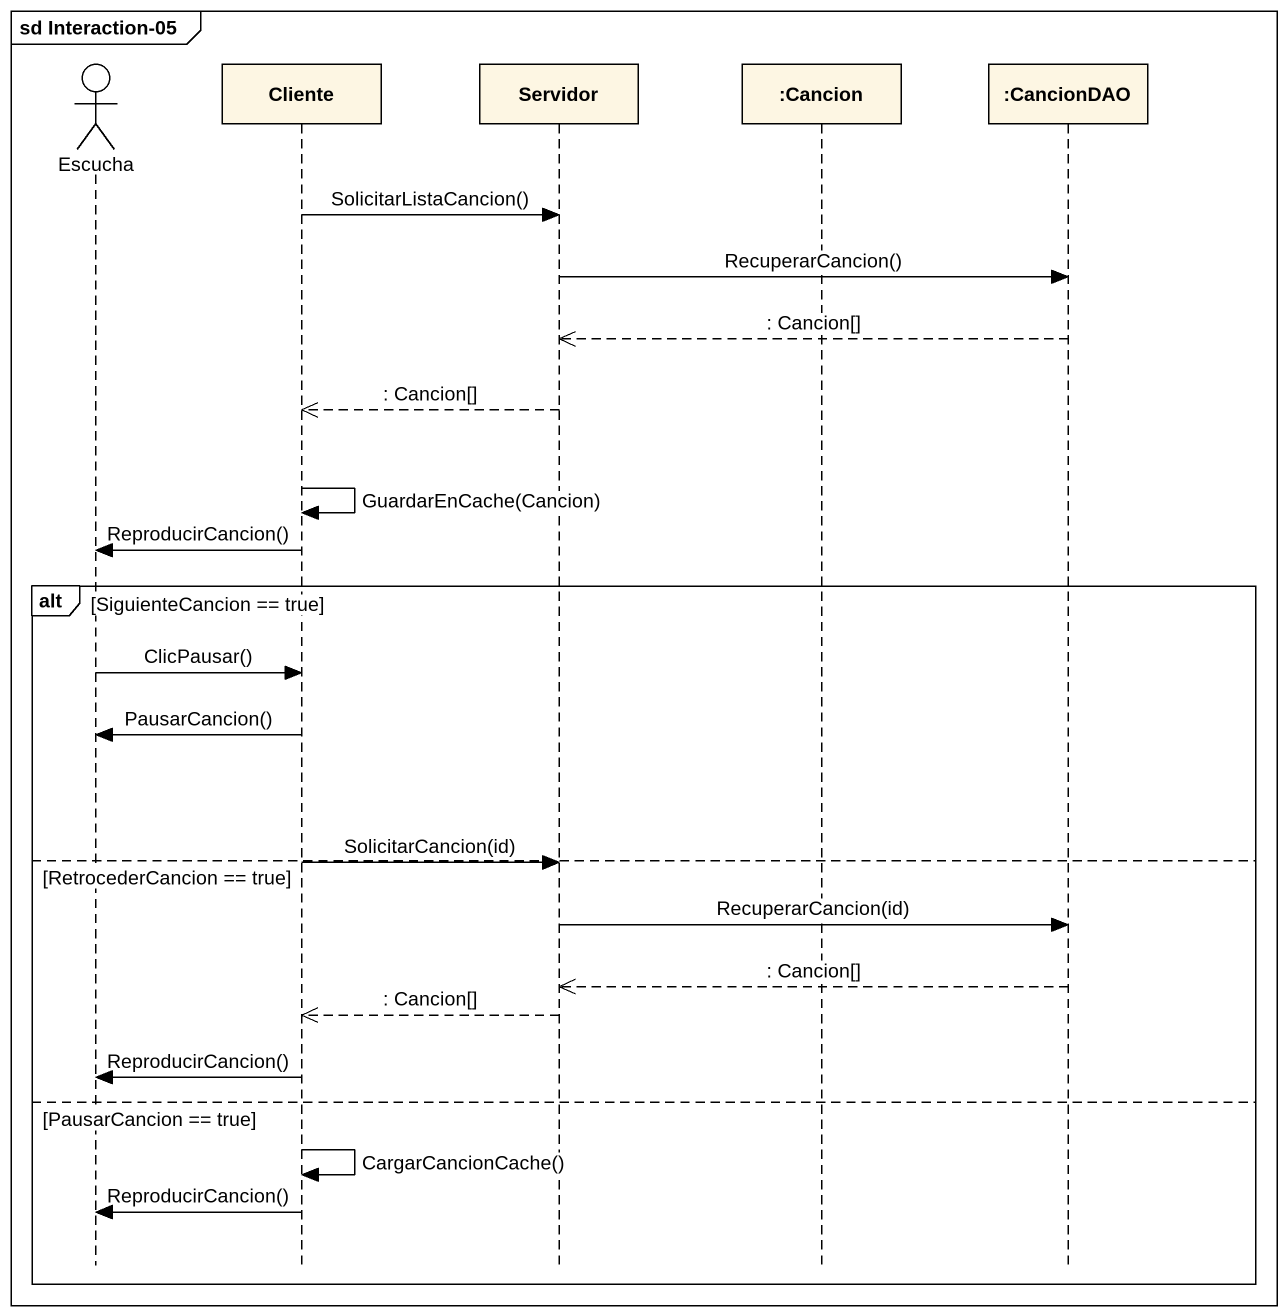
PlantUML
@startuml
mainframe sd Interaction-05
hide footbox
actor Escucha
participant Cliente
participant Servidor
participant ":Cancion" as Cancion
participant ":CancionDAO" as CancionDAO

Cliente -> Servidor : SolicitarListaCancion()
Servidor -> CancionDAO : RecuperarCancion()
CancionDAO -->> Servidor : : Cancion[]
Servidor -->> Cliente : : Cancion[]
Cliente -> Cliente : GuardarEnCache(Cancion)
Cliente -> Escucha : ReproducirCancion()
alt SiguienteCancion == true
  Escucha -> Cliente : ClicPausar()
  Cliente -> Escucha : PausarCancion()
else RetrocederCancion == true
  Cliente -> Servidor : SolicitarCancion(id)
  Servidor -> CancionDAO : RecuperarCancion(id)
  CancionDAO -->> Servidor : : Cancion[]
  Servidor -->> Cliente : : Cancion[]
  Cliente -> Escucha : ReproducirCancion()
else PausarCancion == true
  Cliente -> Cliente : CargarCancionCache()
  Cliente -> Escucha : ReproducirCancion()
end
@enduml
